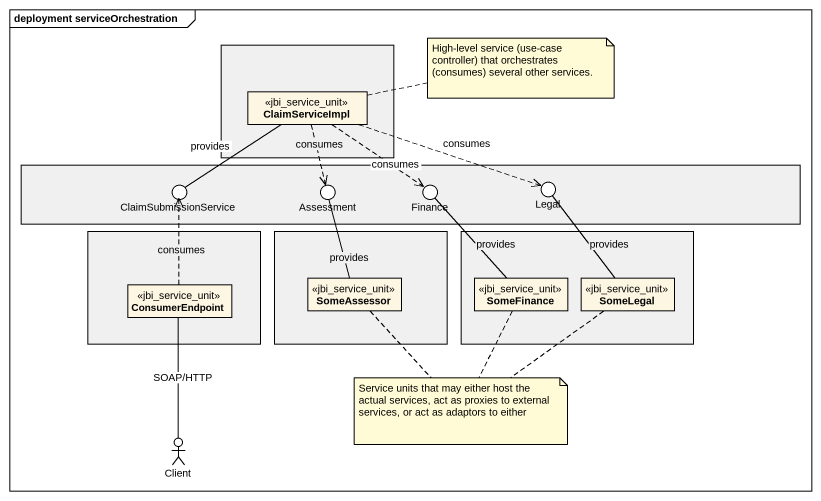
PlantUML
@startuml
mainframe deployment serviceOrchestration
allowmixing
hide circle
hide empty members
rectangle " " as rectangle1 #F0F0F0 {
  class ClaimServiceImpl <<jbi_service_unit>>
}
rectangle " " as rectangle2 #F0F0F0
() ClaimSubmissionService
() Assessment
() Finance
() Legal
rectangle " " as rectangle3 #F0F0F0 {
  class ConsumerEndpoint <<jbi_service_unit>>
}
rectangle " " as rectangle4 #F0F0F0 {
  class SomeAssessor <<jbi_service_unit>>
}
rectangle " " as rectangle5 #F0F0F0 {
  class SomeFinance <<jbi_service_unit>>
  class SomeLegal <<jbi_service_unit>>
}
actor Client
rectangle2 -left- ClaimSubmissionService
rectangle2 -left- Assessment
rectangle2 -right- Finance
rectangle2 -right- Legal
ClaimServiceImpl -- ClaimSubmissionService : provides
ClaimServiceImpl ..> Assessment : consumes
ClaimServiceImpl ..> Finance : consumes
ClaimServiceImpl .right.> Legal : consumes
ConsumerEndpoint .up.> ClaimSubmissionService : consumes
SomeAssessor -up- Assessment : provides
SomeFinance -up- Finance : provides
SomeLegal -up- Legal : provides
Client -up- ConsumerEndpoint : SOAP/HTTP
note right of ClaimServiceImpl : High-level service (use-case controller) that orchestrates (consumes) several other services.
note as N2
  Service units that may either host the actual services, act as proxies to external services, or act as adaptors to either
end note
N2 .. SomeAssessor
N2 .. SomeFinance
N2 .. SomeLegal
@enduml
